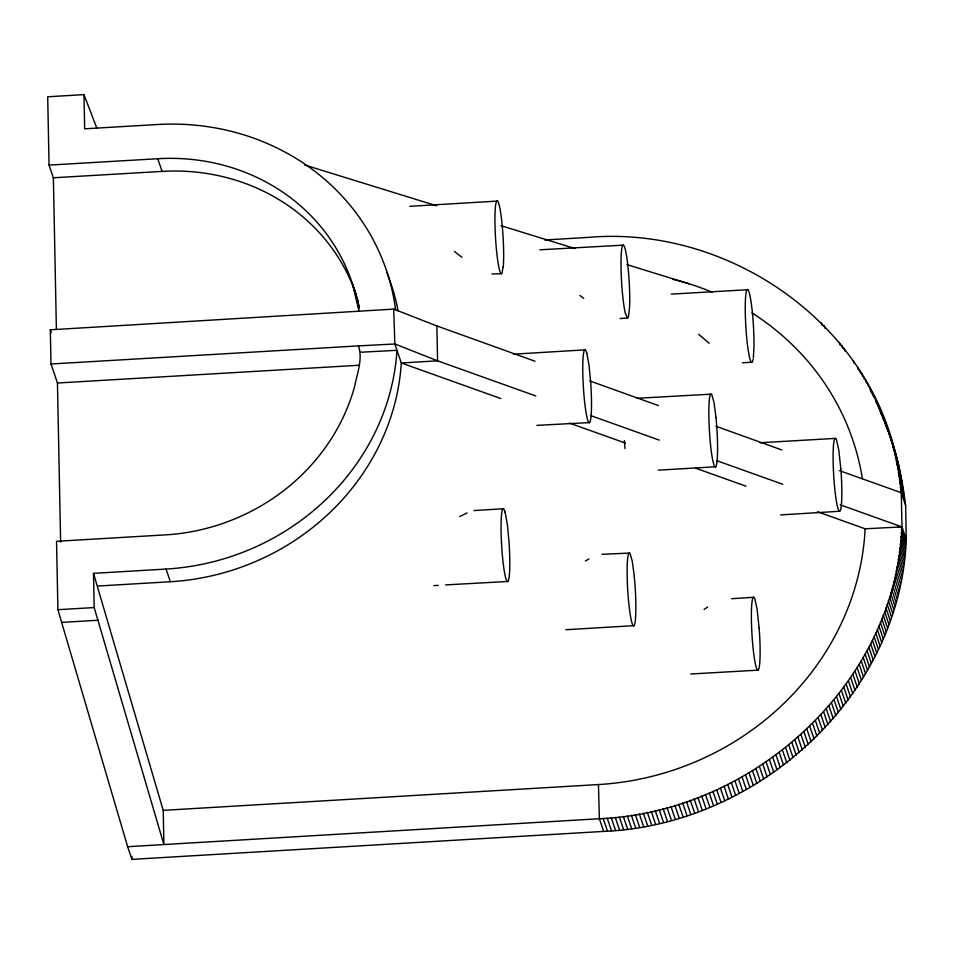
<?xml version="1.0" encoding="UTF-8"?>
<svg xmlns="http://www.w3.org/2000/svg" width="954" height="954" viewBox="0 0 954 954"><rect width="100%" height="100%" fill="white"/><g stroke="black" fill="none" stroke-linecap="round" stroke-linejoin="round"><path stroke-width="1.43" d="M535.051 361.244L436.884 325.946L393.74 309.108L50.312 329.81L50.991 363.999L358.442 345.897C362.997 359.026 357.178 373.276 354.626 386.465C351.513 397.794 347.328 408.813 342.176 419.378C331.682 440.903 317.157 460.412 299.771 476.881C263.578 511.261 214.936 532.058 165.125 534.884L56.548 541.312L57.908 609.701L127.633 846.699L599.374 818.735C753.326 812.605 895.77 683.577 901.983 526.918L901.303 492.729C890.583 337.966 738.527 224.13 587.807 237.415L544.698 239.979M127.633 846.699L131.938 859.375L603.691 831.411C757.631 825.282 900.087 696.253 906.3 539.594L905.62 505.393L900.588 490.63M753.362 357.953L753.958 347.435A36.526 3.804 86.6 0 0 748.997 291.936A36.526 3.804 86.6 0 0 745.611 322.142A36.526 3.804 86.6 0 0 752.336 362.007L753.123 359.3M627.541 318.087L628.447 316.764L629.58 307.176A36.526 3.804 86.6 0 0 626.146 253.478A36.526 3.804 86.6 0 0 621.018 260.979A36.526 3.804 86.6 0 0 625.359 313.365L627.541 318.087L620.112 318.517M704.088 609.451L707.641 607.018M585.434 560.928L588.964 558.984M459.661 516.555L467.138 512.918M731.694 598.707L753.755 597.287M502.985 508.78L474.15 510.557M780.67 514.91L839.46 511.284M433.867 585.637L438.291 585.362M497.523 201.067L409.719 206.326M491.918 274.013L501.077 273.679M513.479 354.184L584.695 349.879M658.32 470.179L715.727 466.756M565.865 629.712L634.005 625.657M690.744 673.989L757.75 670.185M96.712 127.824L83.976 94.625L47.7 96.783L49.059 165.102L53.376 177.778L56.393 329.488M49.059 165.102L157.756 158.722A200.972 186.984 -18.8 0 1 352.622 284.352M53.376 177.778L162.073 171.398A200.972 186.984 -18.8 0 1 355.365 292.401M50.991 363.999L57.455 383.019L358.978 365.251M742.45 362.77L751.347 362.246M93.504 573.366L163.217 810.351L163.897 844.552L94.184 607.555L93.504 573.366L166.044 569.061A237.463 220.934 -18.8 0 0 391.891 385.094L392.535 382.22A237.463 220.934 -18.8 0 0 396.983 350.309L360.6 352.229M97.809 586.042L170.349 581.737A237.463 220.934 -18.8 0 0 396.208 397.77L396.852 394.896A237.463 220.934 -18.8 0 0 401.3 362.973L394.837 343.965L393.74 309.108M57.908 609.701L94.184 607.555M62.225 622.378L98.489 620.231M163.217 810.351L598.456 784.558A273.989 254.921 -18.8 0 0 865.123 528.778L901.983 526.918L906.3 539.594M671.246 294.118L747.9 289.718M760.016 442.751L835.465 438.387M539.94 249.793L623.2 245.154M636.926 398.295L710.694 394.193M445.649 584.897L507.862 581.475M358.442 345.897L394.837 343.965L437.576 360.827L535.79 395.958M536.887 425.365L589.584 422.574M601.962 554.322L628.984 553.105M897.583 526.739L901.983 526.918L840.247 504.845M304.564 164.959L436.634 205.778M501.053 225.693L575.059 248.577M626.921 264.604L689.408 283.91M839.317 470.608L901.303 492.729M590.502 415.527L659.262 440.116M716.776 460.687L782.721 484.262M500.79 398.545L401.3 362.973L437.576 360.827L436.884 325.946M569.455 423.087L625.514 443.121M695.573 468.175L746.016 486.206M817.483 511.749L865.123 528.778M589.751 380.908L658.475 405.605M715.977 426.283L781.886 449.978M461.903 257.341L454.474 251.451M579.841 295.442L583.705 298.316M698.662 334.258L709.18 343.249M884.907 423.027L886.349 426.521L882.033 413.845M886.815 427.69C897.094 452.458 902.186 479.003 905.62 505.393M887.303 428.024L891.62 440.7M884.763 420.893L893.958 447.891M883.428 417.363L887.745 430.039M890.738 438.84L895.055 451.516M891.775 442.477L896.092 455.153M880.59 410.351L884.418 421.62M892.765 446.126L897.082 458.802M879.099 406.869L883.416 419.545M893.707 449.787L898.024 462.463M877.549 403.411L881.389 414.68M894.59 453.472L898.906 466.148M875.963 399.976L878.837 408.431M895.424 457.157L899.741 469.833M874.329 396.566L876.726 403.614M896.211 460.865L900.528 473.542M872.636 393.179L874.079 397.401M896.951 464.574L901.256 477.25M870.907 389.816L872.827 395.445M897.631 468.307L901.935 480.983M869.118 386.465L871.038 392.106M898.251 472.039L902.567 484.715M867.293 383.15L868.247 385.965M898.823 475.784L903.14 488.46M865.421 379.859L866.375 382.673M899.348 479.54L903.665 492.216M863.489 376.591L864.455 379.406M899.825 483.308L904.142 495.973M861.522 373.348L862.488 376.162M900.242 487.077L904.559 499.753M859.506 370.128L860.472 372.942M857.455 366.944L858.409 369.758M853.198 360.648L854.152 363.462M844.147 348.401L845.101 351.215M841.774 345.42L842.74 348.234M839.365 342.462L840.319 345.276M901.351 529.1L905.668 541.765M901.148 532.678L905.465 545.354M900.886 536.494L905.191 549.17M900.564 540.31L904.881 552.974M900.194 544.114L904.499 556.79M824.017 325.433L824.983 328.248M899.765 547.918L904.082 560.594M821.322 322.714L822.288 325.529M899.288 551.722L903.605 564.398M898.751 555.514L903.068 568.19M898.167 559.306L902.484 571.983M897.535 563.098L901.852 575.775M896.855 566.879L901.16 579.555M896.116 570.659L900.421 583.323M895.317 574.415L899.634 587.092M894.482 578.184L898.787 590.86M893.588 581.928L897.893 594.604M892.634 585.673L896.951 598.349M891.644 589.405L895.961 602.081M890.595 593.126L894.912 605.802M889.498 596.834L893.815 609.511M888.341 600.531L892.658 613.207M887.148 604.216L891.453 616.892M885.896 607.901L890.213 620.565M884.596 611.55L888.913 624.226M883.237 615.199L887.554 627.875M881.842 618.824L886.159 631.5M880.387 622.449L884.704 635.114M878.896 626.039L883.213 638.715M877.346 629.628L881.663 642.304M875.748 633.194L880.065 645.858M874.102 636.735L878.419 649.412M872.409 640.265L876.726 652.941M870.668 643.771L874.985 656.447M868.879 647.265L873.196 659.929M867.043 650.723L871.36 663.4M865.159 654.17L869.476 666.846M863.239 657.604L867.544 670.28M861.259 661.003L865.576 673.679M859.244 664.389L863.549 677.054M857.169 667.74L861.486 680.417M855.058 671.079L859.375 683.756M852.9 674.383L857.217 687.059M850.706 677.662L855.011 690.338M848.452 680.929L852.769 693.606M846.162 684.161L850.479 696.837M843.837 687.369L848.154 700.033M841.464 690.541L845.769 703.217M839.043 693.689L843.36 706.365M836.586 696.814L840.891 709.49M834.082 699.902L838.399 712.578M831.542 702.967L835.847 715.643M828.954 706.008L833.271 718.672M826.331 709.001L830.648 721.677M823.672 711.982L827.977 724.646M820.965 714.916L825.282 727.592M818.222 717.825L822.539 730.502M815.443 720.699L819.748 733.376M812.617 723.549L816.934 736.214M809.767 726.352L814.084 739.028M806.869 729.13L811.186 741.807M803.936 731.873L808.253 744.549M800.978 734.58L805.283 747.256M797.973 737.251L802.29 749.927M794.932 739.887L799.249 752.563M791.868 742.486L796.173 755.151M788.755 745.038L793.072 757.714M785.619 747.566L789.936 760.243M782.447 750.059L786.764 762.735M779.239 752.503L783.556 765.18M776.007 754.912L780.324 767.588M772.74 757.285L777.057 769.961M769.437 759.622L773.754 772.287M766.11 761.912L770.427 774.588M762.759 764.166L767.064 776.842M759.372 766.372L763.677 779.048M755.95 768.542L760.266 781.219M752.503 770.677L756.82 783.353M749.033 772.764L753.35 785.44M745.539 774.815L749.856 787.491M742.021 776.818L746.338 789.495M738.468 778.774L742.784 791.45M734.89 780.694L739.207 793.37M731.301 782.578L735.617 795.242M727.675 784.403L731.992 797.079M724.026 786.191L728.343 798.868M720.365 787.932L724.682 800.609M716.681 789.638L720.986 802.314M712.96 791.295L717.277 803.972M709.239 792.905L713.544 805.581M705.483 794.467L709.8 807.144M701.715 795.982L706.032 808.658M697.923 797.461L702.239 810.125M694.118 798.88L698.435 811.556M690.302 800.263L694.607 812.939M686.463 801.598L690.768 814.275M682.599 802.886L686.916 815.551M678.735 804.127L683.052 816.791M674.848 805.319L679.165 817.983M670.948 806.452L675.265 819.128M667.037 807.549L671.354 820.225M663.113 808.598L667.418 821.275M659.166 809.6L663.483 822.276M655.219 810.554L659.536 823.23M651.26 811.46L655.577 824.137M647.289 812.319L651.606 824.995M643.318 813.13L647.635 825.794M639.323 813.881L643.64 826.558M635.328 814.597L639.645 827.261M631.333 815.253L635.65 827.929M627.327 815.861L631.631 828.537M623.308 816.421L627.625 829.098M619.289 816.934L623.606 829.61M615.258 817.399L619.575 830.075M611.24 817.816L615.545 830.493M607.209 818.174L611.514 830.851M603.166 818.484L607.483 831.161M603.691 831.411L599.374 818.735L598.456 784.558M356.426 295.633L352.598 284.364L358.907 310.527M353.338 286.701L358.358 301.714M354.709 291.387L358.227 302.203M355.961 296.122L358.358 303.169M356.534 298.507L359.408 306.961M357.07 300.892L358.99 306.532M357.583 303.289L359.026 307.522M358.06 305.697L359.014 308.512M157.756 158.722L162.073 171.398M166.044 569.061L170.349 581.737M50.312 329.81L51.23 332.529M131.879 856.394L131.938 859.375M83.976 94.625L84.656 128.826L157.195 124.521A237.463 220.934 -18.8 0 1 395.612 309.668M57.455 383.019L60.627 542.099M752.014 312.96A273.989 254.921 -18.8 0 1 862.38 478.634M672.558 279.2A273.989 254.921 -18.8 0 1 712.304 292.258M386.68 272.105A237.463 220.934 -18.8 0 1 398.092 310.897M625.037 448.535A36.526 3.804 86.6 0 1 624.357 440.617M759.098 627.863L759.634 635.066A36.526 3.804 86.6 0 1 757.404 669.923A36.526 3.804 86.6 0 1 751.573 626.098A36.526 3.804 86.6 0 1 754.829 598.873L757.082 608.902L759.098 627.863M840.82 468.963L841.345 476.165A36.526 3.804 86.6 0 1 839.115 511.022A36.526 3.804 86.6 0 1 833.295 467.198A36.526 3.804 86.6 0 1 836.539 439.973L838.793 450.002L840.82 468.963M503.056 267.072L502.042 273.321A36.526 3.804 86.6 0 1 495.174 230.832A36.526 3.804 86.6 0 1 499.383 205.897A36.526 3.804 86.6 0 1 503.378 265.45L503.056 267.072M634.291 576.407L635.066 585.673A36.526 3.804 86.6 0 1 633.694 625.848A36.526 3.804 86.6 0 1 627.541 586.734A36.526 3.804 86.6 0 1 629.986 553.38L632.24 561.107L634.291 576.407M716.013 417.506L716.776 426.76A36.526 3.804 86.6 0 1 715.405 466.947A36.526 3.804 86.6 0 1 709.251 427.833A36.526 3.804 86.6 0 1 711.708 394.479L713.962 402.194L716.013 417.506M586.841 353.266L585.72 350.356A36.526 3.804 86.6 0 0 583.144 382.828A36.526 3.804 86.6 0 0 589.25 422.694A36.526 3.804 86.6 0 0 590.764 383.269L589.059 365.489L586.841 353.266M505.131 512.167L504.01 509.257A36.526 3.804 86.6 0 0 501.434 541.729A36.526 3.804 86.6 0 0 507.54 581.594A36.526 3.804 86.6 0 0 509.054 542.17L507.349 524.39L505.131 512.167"/></g></svg>
